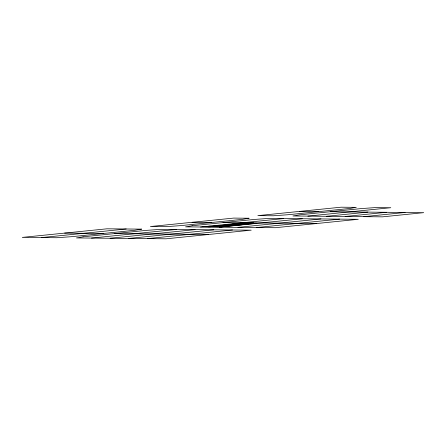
<?xml version="1.0" encoding="UTF-8"?>
<svg xmlns="http://www.w3.org/2000/svg" width="446" height="446" viewBox="0 0 446 446"><rect width="100%" height="100%" fill="white"/><g stroke="black" fill="none" stroke-linecap="round" stroke-linejoin="round"><path stroke-width="0.67" d="M41.472 237.584L126.19 228.993M299.472 211.415L341.056 207.195L356.321 207.351L349.647 208.483L288.021 214.732L273.236 215.78L257.877 215.63L299.472 211.415L318.823 211.61M91.491 238.075L176.354 229.467M200.566 227.008L283.673 218.579M307.896 216.12L390.785 207.713L375.844 207.557L361.059 208.605L299.528 214.844L292.894 215.97L382.428 216.851L423.7 212.664L330.291 211.727M229.846 224.36L244.982 222.822M232.734 224.383L247.87 222.849M245.902 223.167L209.665 226.852L202.729 226.791M235.622 224.41L250.758 222.877M253.651 222.905L238.515 224.438L226.953 224.332M250.836 223.212L235.7 224.751L241.476 224.801M110.117 238.259L195.064 229.64M219.281 227.181L302.321 218.757M326.539 216.299L367.911 212.106M128.777 238.443L213.773 229.813M237.991 227.36L320.947 218.941M345.154 216.483L386.498 212.29M147.425 238.621L232.494 229.991M256.712 227.532L339.596 219.125M363.802 216.667L405.085 212.48M192.048 222.309L211.493 222.493M223.022 222.604L316.827 223.507M221.679 225.626L232.394 225.726M208.789 226.172L215.725 226.239M64.642 233.102L103.255 233.475M114.784 233.587L208.661 234.484M83.073 236.804L76.439 237.93L166.051 238.805L251.204 230.164L161.279 229.322L146.472 230.37L83.073 236.804M141.566 229.132L134.932 230.259L71.566 236.687L56.793 237.735L22.3 237.4L106.956 228.809L141.566 229.132M192.137 225.737L185.503 226.863L275.422 227.705L358.255 219.304L268.67 218.429L253.885 219.477L192.137 225.737M249.024 218.233L242.39 219.36L180.574 225.631L165.789 226.68L150.408 226.535L233.665 218.088L249.024 218.233M243.516 223.145L208.053 226.741L221.149 226.863L256.612 223.268L243.516 223.145"/></g></svg>
